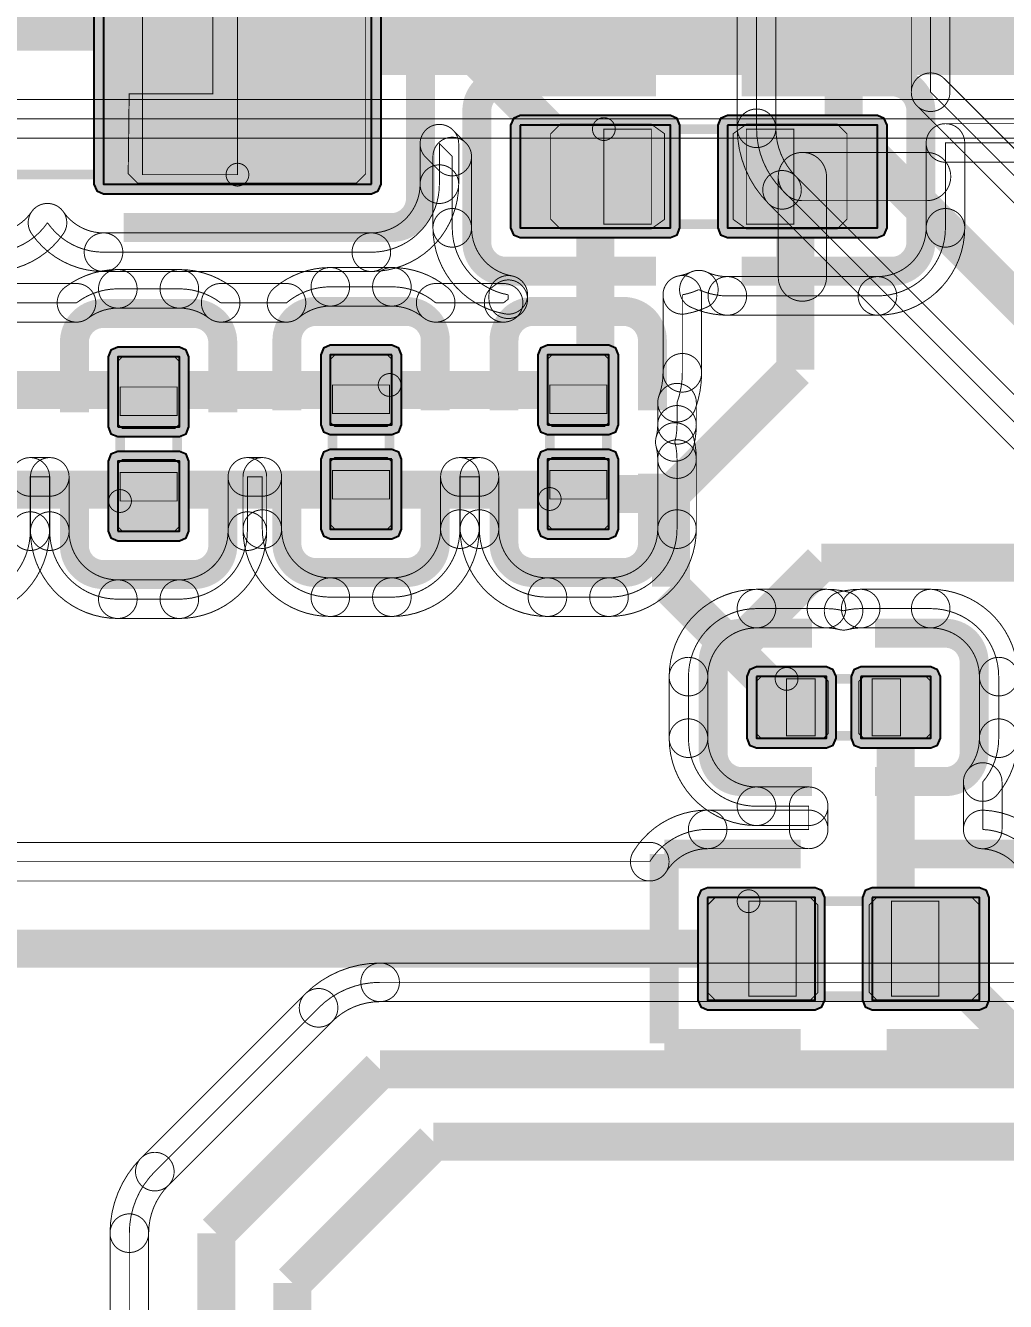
# Model space of a CAD drawing. Header units: millimetres. Extents: x -2.5 to 44.5, y -38.5 to 2.5.
# Drawn here: x 11.06 to 16.22, y -13.03 to -6.32 of the extents above; entities that cross this region are included whole.
import ezdxf

# ---------------------------------------------------------------- set-up
doc = ezdxf.new("R2010")
doc.units = ezdxf.units.MM
for name, color, linetype, true_color in [('Bottom Layer', 7, 'Continuous', 0x0000ff), ('Bottom Paste Mask Layer', 7, 'Continuous', 0x800000), ('Bottom Silkscreen Layer', 7, 'Continuous', 0x808000), ('Bottom Solder Mask Layer', 7, 'Continuous', 0xff00ff), ('Component Marking Layer', 7, 'Continuous', 0x66ffcc), ('Component Shape Layer', 7, 'Continuous', 0x00cccc), ('Inner2', 7, 'Continuous', 0x70dbfa), ('Pin Soldering Layer', 7, 'Continuous', 0xcc9999), ('Top Layer', 7, 'Continuous', 0xff0000)]:
    doc.layers.add(name, color=color, linetype=linetype, true_color=true_color)

msp = doc.modelspace()

# ---------------------------------------------------------------- hatches: boundary and pattern name
at = {"layer": 'Bottom Layer'}
for points in [[(12.881, -7.152), (12.881, -5.802), (11.471, -5.802), (11.471, -7.152)], [(13.6649, -6.842), (13.6649, -7.382), (14.455, -7.382), (14.455, -6.842)], [(14.7551, -6.842), (14.7551, -7.382), (15.5452, -7.382), (15.5452, -6.842)], [(12.989, -8.0505), (12.665, -8.0505), (12.665, -8.4189), (12.989, -8.4189)], [(13.808, -8.4189), (14.132, -8.4189), (14.132, -8.0505), (13.808, -8.0505)], [(11.5462, -8.4295), (11.8702, -8.4295), (11.8702, -8.0611), (11.5462, -8.0611)], [(11.5462, -8.9782), (11.8702, -8.9782), (11.8702, -8.6097), (11.5462, -8.6097)], [(12.989, -8.5991), (12.665, -8.5991), (12.665, -8.9676), (12.989, -8.9676)], [(13.808, -8.9676), (14.132, -8.9676), (14.132, -8.5991), (13.808, -8.5991)], [(14.9085, -9.744), (14.9085, -10.068), (15.2769, -10.068), (15.2769, -9.744)], [(15.4571, -9.744), (15.4571, -10.068), (15.8256, -10.068), (15.8256, -9.744)], [(14.6514, -10.906), (14.6514, -11.446), (15.217, -11.446), (15.217, -10.906)], [(15.517, -10.906), (15.517, -11.446), (16.0827, -11.446), (16.0827, -10.906)]]:
    msp.add_hatch(color=256, dxfattribs=at).paths.add_polyline_path(points)
at = {"layer": 'Bottom Paste Mask Layer'}
for points in [[(12.8511, -7.097), (12.8511, -5.817), (12.801, -5.767), (11.651, -5.767), (11.601, -5.817), (11.596, -6.227), (12.046, -6.227), (12.046, -6.677), (11.606, -6.677), (11.601, -7.097), (11.651, -7.147), (12.801, -7.147)], [(14.425, -7.337), (14.425, -6.887), (14.355, -6.837), (13.875, -6.837), (13.825, -6.887), (13.825, -7.337), (13.875, -7.387), (14.355, -7.387)], [(15.385, -7.337), (15.385, -6.887), (15.335, -6.837), (14.855, -6.837), (14.785, -6.887), (14.785, -7.337), (14.855, -7.387), (15.335, -7.387)], [(12.965, -8.428), (12.689, -8.428), (12.665, -8.404), (12.665, -8.0746), (12.689, -8.0506), (12.965, -8.0506), (12.989, -8.0746), (12.989, -8.404)], [(13.832, -8.428), (14.108, -8.428), (14.132, -8.404), (14.132, -8.0746), (14.108, -8.0506), (13.832, -8.0506), (13.808, -8.0746), (13.808, -8.404)], [(11.5702, -8.4386), (11.8462, -8.4386), (11.8702, -8.4146), (11.8702, -8.0852), (11.8462, -8.0612), (11.5702, -8.0612), (11.5462, -8.0852), (11.5462, -8.4146)], [(12.965, -8.59), (12.689, -8.59), (12.665, -8.614), (12.665, -8.9435), (12.689, -8.9675), (12.965, -8.9675), (12.989, -8.9435), (12.989, -8.614)], [(13.832, -8.59), (14.108, -8.59), (14.132, -8.614), (14.132, -8.9435), (14.108, -8.9675), (13.832, -8.9675), (13.808, -8.9435), (13.808, -8.614)], [(11.5702, -8.6006), (11.8462, -8.6006), (11.8702, -8.6246), (11.8702, -8.9541), (11.8462, -8.9781), (11.5702, -8.9781), (11.5462, -8.9541), (11.5462, -8.6246)], [(15.286, -9.768), (15.286, -10.044), (15.262, -10.068), (14.9326, -10.068), (14.9086, -10.044), (14.9086, -9.768), (14.9326, -9.744), (15.262, -9.744)], [(15.448, -9.768), (15.448, -10.044), (15.472, -10.068), (15.8015, -10.068), (15.8255, -10.044), (15.8255, -9.768), (15.8015, -9.744), (15.472, -9.744)], [(15.232, -10.946), (15.232, -11.406), (15.192, -11.446), (14.6914, -11.446), (14.6514, -11.406), (14.6514, -10.946), (14.6914, -10.906), (15.192, -10.906)], [(15.502, -10.946), (15.502, -11.406), (15.542, -11.446), (16.0427, -11.446), (16.0827, -11.406), (16.0827, -10.946), (16.0427, -10.906), (15.542, -10.906)]]:
    msp.add_hatch(color=256, dxfattribs=at).paths.add_polyline_path(points)
at = {"layer": 'Bottom Solder Mask Layer'}
for points in [[(12.9318, -7.152), (12.9318, -5.802), (12.9169, -5.7661), (12.881, -5.7512), (11.471, -5.7512), (11.4351, -5.7661), (11.4202, -5.802), (11.4202, -7.152), (11.4351, -7.1879), (11.471, -7.2028), (12.881, -7.2028), (12.9169, -7.1879)], [(13.6141, -6.842), (13.6141, -7.382), (13.629, -7.4179), (13.6649, -7.4328), (14.455, -7.4328), (14.4909, -7.4179), (14.5058, -7.382), (14.5058, -6.842), (14.4909, -6.8061), (14.455, -6.7912), (13.6649, -6.7912), (13.629, -6.8061)], [(14.7043, -6.842), (14.7043, -7.382), (14.7191, -7.4179), (14.7551, -7.4328), (15.5452, -7.4328), (15.5811, -7.4179), (15.596, -7.382), (15.596, -6.842), (15.5811, -6.8061), (15.5452, -6.7912), (14.7551, -6.7912), (14.7191, -6.8061)], [(11.5462, -8.4803), (11.8702, -8.4803), (11.9061, -8.4654), (11.921, -8.4295), (11.921, -8.0611), (11.9061, -8.0252), (11.8702, -8.0103), (11.5462, -8.0103), (11.5102, -8.0252), (11.4954, -8.0611), (11.4954, -8.4295), (11.5102, -8.4654)], [(12.989, -7.9997), (12.665, -7.9997), (12.6291, -8.0146), (12.6142, -8.0505), (12.6142, -8.4189), (12.6291, -8.4548), (12.665, -8.4697), (12.989, -8.4697), (13.0249, -8.4548), (13.0398, -8.4189), (13.0398, -8.0505), (13.0249, -8.0146)], [(13.808, -8.4697), (14.132, -8.4697), (14.168, -8.4548), (14.1828, -8.4189), (14.1828, -8.0505), (14.168, -8.0146), (14.132, -7.9997), (13.808, -7.9997), (13.7721, -8.0146), (13.7572, -8.0505), (13.7572, -8.4189), (13.7721, -8.4548)], [(11.5462, -9.029), (11.8702, -9.029), (11.9061, -9.0141), (11.921, -8.9782), (11.921, -8.6097), (11.9061, -8.5738), (11.8702, -8.5589), (11.5462, -8.5589), (11.5102, -8.5738), (11.4954, -8.6097), (11.4954, -8.9782), (11.5102, -9.0141)], [(12.989, -8.5483), (12.665, -8.5483), (12.6291, -8.5632), (12.6142, -8.5991), (12.6142, -8.9676), (12.6291, -9.0035), (12.665, -9.0184), (12.989, -9.0184), (13.0249, -9.0035), (13.0398, -8.9676), (13.0398, -8.5991), (13.0249, -8.5632)], [(13.808, -9.0184), (14.132, -9.0184), (14.168, -9.0035), (14.1828, -8.9676), (14.1828, -8.5991), (14.168, -8.5632), (14.132, -8.5483), (13.808, -8.5483), (13.7721, -8.5632), (13.7572, -8.5991), (13.7572, -8.9676), (13.7721, -9.0035)], [(14.8577, -9.744), (14.8577, -10.068), (14.8726, -10.1039), (14.9085, -10.1188), (15.2769, -10.1188), (15.3128, -10.1039), (15.3277, -10.068), (15.3277, -9.744), (15.3128, -9.7081), (15.2769, -9.6932), (14.9085, -9.6932), (14.8726, -9.7081)], [(15.4063, -9.744), (15.4063, -10.068), (15.4212, -10.1039), (15.4571, -10.1188), (15.8256, -10.1188), (15.8615, -10.1039), (15.8764, -10.068), (15.8764, -9.744), (15.8615, -9.7081), (15.8256, -9.6932), (15.4571, -9.6932), (15.4212, -9.7081)], [(14.6006, -10.906), (14.6006, -11.446), (14.6155, -11.4819), (14.6514, -11.4968), (15.217, -11.4968), (15.253, -11.4819), (15.2678, -11.446), (15.2678, -10.906), (15.253, -10.8701), (15.217, -10.8552), (14.6514, -10.8552), (14.6155, -10.8701)], [(15.4662, -10.906), (15.4662, -11.446), (15.4811, -11.4819), (15.517, -11.4968), (16.0827, -11.4968), (16.1186, -11.4819), (16.1335, -11.446), (16.1335, -10.906), (16.1186, -10.8701), (16.0827, -10.8552), (15.517, -10.8552), (15.4811, -10.8701)]]:
    msp.add_hatch(color=256, dxfattribs=at).paths.add_polyline_path(points)
at = {"layer": 'Component Marking Layer'}
for points in [[(14.045, -6.862, 1), (14.165, -6.862, 1)], [(12.1161, -7.1021, 1), (12.236, -7.1021, 1)], [(12.9172, -8.209, 1), (13.0371, -8.209, 1)], [(11.4981, -8.8196, 1), (11.618, -8.8196, 1)], [(13.7599, -8.809, 1), (13.8799, -8.809, 1)], [(15.0071, -9.7559, 1), (15.127, -9.7559, 1)], [(14.807, -10.926, 1), (14.927, -10.926, 1)]]:
    msp.add_hatch(color=256, dxfattribs=at).paths.add_polyline_path(points)
at = {"layer": 'Pin Soldering Layer'}
for points in [[(12.176, -7.102), (12.176, -5.852), (11.676, -5.852), (11.676, -7.102)], [(14.105, -6.862), (14.105, -7.362), (14.355, -7.362), (14.355, -6.862)], [(15.105, -6.862), (15.105, -7.362), (14.855, -7.362), (14.855, -6.862)], [(11.5581, -8.2196), (11.8582, -8.2196), (11.8582, -8.3696), (11.5581, -8.3696)], [(12.977, -8.209), (12.677, -8.209), (12.677, -8.359), (12.977, -8.359)], [(13.82, -8.209), (14.12, -8.209), (14.12, -8.359), (13.82, -8.359)], [(12.977, -8.809), (12.677, -8.809), (12.677, -8.659), (12.977, -8.659)], [(13.82, -8.809), (14.12, -8.809), (14.12, -8.659), (13.82, -8.659)], [(11.5581, -8.8196), (11.8582, -8.8196), (11.8582, -8.6696), (11.5581, -8.6696)], [(15.067, -9.756), (15.067, -10.056), (15.217, -10.056), (15.217, -9.756)], [(15.667, -9.756), (15.667, -10.056), (15.517, -10.056), (15.517, -9.756)], [(15.1181, -11.4261), (15.1181, -10.926), (14.8681, -10.926), (14.8681, -11.4261)], [(15.6185, -10.926), (15.6185, -11.4261), (15.8685, -11.4261), (15.8685, -10.926)]]:
    msp.add_hatch(color=256, dxfattribs=at).paths.add_polyline_path(points)

# ---------------------------------------------------------------- linework, layer by layer
at = {"layer": 'Bottom Layer'}
for points in [[(12.881, -7.152), (12.881, -5.802), (11.471, -5.802), (11.471, -7.152)], [(13.6649, -6.842), (13.6649, -7.382), (14.455, -7.382), (14.455, -6.842)], [(14.7551, -6.842), (14.7551, -7.382), (15.5452, -7.382), (15.5452, -6.842)], [(12.989, -8.0505), (12.665, -8.0505), (12.665, -8.4189), (12.989, -8.4189)], [(13.808, -8.4189), (14.132, -8.4189), (14.132, -8.0505), (13.808, -8.0505)], [(11.5462, -8.4295), (11.8702, -8.4295), (11.8702, -8.0611), (11.5462, -8.0611)], [(11.5462, -8.9782), (11.8702, -8.9782), (11.8702, -8.6097), (11.5462, -8.6097)], [(12.989, -8.5991), (12.665, -8.5991), (12.665, -8.9676), (12.989, -8.9676)], [(13.808, -8.9676), (14.132, -8.9676), (14.132, -8.5991), (13.808, -8.5991)], [(14.9085, -9.744), (14.9085, -10.068), (15.2769, -10.068), (15.2769, -9.744)], [(15.4571, -9.744), (15.4571, -10.068), (15.8256, -10.068), (15.8256, -9.744)], [(14.6514, -10.906), (14.6514, -11.446), (15.217, -11.446), (15.217, -10.906)], [(15.517, -10.906), (15.517, -11.446), (16.0827, -11.446), (16.0827, -10.906)]]:
    msp.add_lwpolyline(points, close=True, dxfattribs=at)
at = {"layer": 'Bottom Layer', "const_width": 0.2}
for points in [[(12.176, -6.477), (13.4249, -6.477)], [(14.0599, -7.112), (13.4249, -6.477)], [(13.4249, -6.477), (19.3086, -6.477)], [(14.0599, -7.112), (14.0599, -8.1448)], [(15.113, -7.1491), (15.1501, -7.112)], [(15.113, -8.128), (15.113, -7.1491)], [(14.0599, -8.1448), (13.97, -8.2347)], [(14.4577, -8.7833), (15.113, -8.128)], [(4.9724, -8.2347), (12.827, -8.2347)], [(13.97, -8.2347), (12.827, -8.2347)], [(4.8366, -8.7592), (13.9459, -8.7592)], [(13.9459, -8.7592), (13.97, -8.7833)], [(13.97, -8.7833), (14.4577, -8.7833)], [(14.4577, -9.271), (14.4577, -8.7833)], [(15.2502, -9.144), (14.7904, -9.6038)], [(16.9977, -9.144), (15.2502, -9.144)], [(14.7904, -9.6038), (14.4577, -9.271)], [(15.0927, -9.906), (14.7904, -9.6038)], [(15.6414, -9.906), (15.6414, -11.0175)], [(15.6414, -11.0175), (15.7998, -11.176)], [(14.9342, -11.176), (10.287, -11.176)], [(15.7998, -11.176), (16.3681, -11.7443)]]:
    msp.add_lwpolyline(points, dxfattribs=at)
at = {"layer": 'Bottom Layer', "const_width": 0.00508}
for points in [[(13.3408, -7.152, -1), (13.1376, -7.152), (13.1376, -6.9391, -1), (13.3408, -6.9391)], [(13.1673, -7.011, -1), (13.311, -6.8673), (13.3786, -6.9349, -1), (13.2349, -7.0786)], [(16.0049, -7.382, -1), (15.8017, -7.382), (15.8017, -6.9352, -1), (16.0049, -6.9352)], [(15.9033, -7.0368, -1), (15.9033, -6.8336), (16.4557, -6.8336, -1), (16.4557, -7.0368)], [(13.2052, -7.0067, -1), (13.4084, -7.0067), (13.4084, -7.382, -1), (13.2052, -7.382)], [(15.1501, -7.239, -1), (15.1501, -6.985), (15.8042, -6.985, -1), (15.8042, -7.239)], [(15.0231, -7.112, -1), (15.2771, -7.112), (15.2771, -7.6411, -1), (15.0231, -7.6411)], [(13.3408, -7.152, -0.414214), (12.881, -7.6118, -1), (12.881, -7.4086, 0.414214), (13.1376, -7.152, -1)], [(11.2597, -7.4127, -0.246808), (10.881, -7.6118, -1), (10.881, -7.4086, 0.246808), (11.0923, -7.2975, -1)], [(11.471, -7.6118, -0.246808), (11.0923, -7.4127, -1), (11.2597, -7.2975, 0.246808), (11.471, -7.4086, -1)], [(13.5839, -7.8346, -0.363244), (13.2052, -7.382, -1), (13.4084, -7.382, 0.363244), (13.6197, -7.6345, -1)], [(16.0049, -7.382, -0.414214), (15.5452, -7.8418, -1), (15.5452, -7.6386, 0.414214), (15.8017, -7.382, -1)], [(11.471, -7.6118, -1), (11.471, -7.4086), (11.471, -7.4086, -1), (11.471, -7.6118)], [(11.471, -7.6118, -1), (11.471, -7.4086), (12.881, -7.4086, -1), (12.881, -7.6118)], [(12.881, -7.6118, -1), (12.881, -7.4086), (12.881, -7.4086, -1), (12.881, -7.6118)], [(12.3689, -7.6988, -0.176804), (12.665, -7.5907, -1), (12.665, -7.7939, 0.176804), (12.4998, -7.8543, -1)], [(12.665, -7.7939, -1), (12.665, -7.5907), (12.989, -7.5907, -1), (12.989, -7.7939)], [(12.989, -7.5907, -0.176804), (13.2852, -7.6988, -1), (13.1543, -7.8543, 0.176804), (12.989, -7.7939, -1)], [(11.2669, -7.6958, -0.16463), (11.5462, -7.6013, -1), (11.5462, -7.8045, 0.16463), (11.3904, -7.8573, -1)], [(11.5462, -7.8045, -1), (11.5462, -7.6013), (11.8702, -7.6013, -1), (11.8702, -7.8045)], [(11.8702, -7.6013, -0.16463), (12.1494, -7.6958, -1), (12.026, -7.8573, 0.16463), (11.8702, -7.8045, -1)], [(13.5119, -7.6988, -0.021597), (13.5433, -7.6746, -1), (13.6603, -7.8407, 0.021597), (13.6428, -7.8543, -1)], [(13.5002, -7.7346, -1), (13.7034, -7.7346), (13.7034, -7.7577, -1), (13.5002, -7.7577)], [(14.6476, -7.7995, -0.063883), (14.536, -7.8346, -1), (14.5002, -7.6345, 0.063883), (14.5625, -7.615, -1)], [(14.6197, -8.1448, -1), (14.4165, -8.1448), (14.4165, -7.7346, -1), (14.6197, -7.7346)], [(14.7551, -7.8418, -0.108489), (14.5625, -7.7995, -1), (14.6476, -7.615, 0.108489), (14.7551, -7.6386, -1)], [(14.7551, -7.8418, -1), (14.7551, -7.6386), (14.7551, -7.6386, -1), (14.7551, -7.8418)], [(14.7551, -7.8418, -1), (14.7551, -7.6386), (15.5452, -7.6386, -1), (15.5452, -7.8418)], [(15.5452, -7.8418, -1), (15.5452, -7.6386), (15.5452, -7.6386, -1), (15.5452, -7.8418)], [(10.9447, -7.8782, -1), (10.9447, -7.675), (11.3287, -7.675, -1), (11.3287, -7.8782)], [(12.0877, -7.8782, -1), (12.0877, -7.675), (12.4343, -7.675, -1), (12.4343, -7.8782)], [(13.2197, -7.8782, -1), (13.2197, -7.675), (13.5773, -7.675, -1), (13.5773, -7.8782)], [(14.6197, -8.1448, -0.087946), (14.5856, -8.3372, -1), (14.3948, -8.2673, 0.087946), (14.4165, -8.1448, -1)], [(14.6197, -8.1448, -1), (14.4165, -8.1448), (14.4165, -8.1448, -1), (14.6197, -8.1448)], [(14.5918, -8.4189, -1), (14.3886, -8.4189), (14.3886, -8.3023, -1), (14.5918, -8.3023)], [(14.5918, -8.4189, -0.063668), (14.577, -8.5346, -1), (14.3803, -8.4835, 0.063668), (14.3886, -8.4189, -1)], [(14.577, -8.4835, -0.063668), (14.5918, -8.5991, -1), (14.3886, -8.5991, 0.063668), (14.3803, -8.5346, -1)], [(14.5918, -8.9676, -1), (14.3886, -8.9676), (14.3886, -8.5991, -1), (14.5918, -8.5991)], [(14.3886, -8.5991, -1), (14.5918, -8.5991), (14.5918, -8.5991, -1), (14.3886, -8.5991)], [(11.1869, -8.9782, -1), (10.9837, -8.9782), (10.9837, -8.6928, -1), (11.1869, -8.6928)], [(11.0853, -8.7944, -1), (11.0853, -8.5912), (11.188, -8.5912, -1), (11.188, -8.7944)], [(11.0864, -8.6928, -1), (11.2896, -8.6928), (11.2896, -8.9782, -1), (11.0864, -8.9782)], [(12.3299, -8.9782, -1), (12.1267, -8.9782), (12.1267, -8.6928, -1), (12.3299, -8.6928)], [(12.2283, -8.7944, -1), (12.2283, -8.5912), (12.3069, -8.5912, -1), (12.3069, -8.7944)], [(12.2053, -8.6928, -1), (12.4085, -8.6928), (12.4085, -8.9676, -1), (12.2053, -8.9676)], [(13.4488, -8.9676, -1), (13.2456, -8.9676), (13.2456, -8.6928, -1), (13.4488, -8.6928)], [(13.3472, -8.7944, -1), (13.3472, -8.5912), (13.4499, -8.5912, -1), (13.4499, -8.7944)], [(13.3483, -8.6928, -1), (13.5515, -8.6928), (13.5515, -8.9676, -1), (13.3483, -8.9676)], [(12.2053, -8.9676, -1), (12.4085, -8.9676), (12.4085, -8.9676, -1), (12.2053, -8.9676)], [(12.665, -9.4273, -0.414214), (12.2053, -8.9676, -1), (12.4085, -8.9676, 0.414214), (12.665, -9.2241, -1)], [(13.4488, -8.9676, -0.414214), (12.989, -9.4273, -1), (12.989, -9.2241, 0.414214), (13.2456, -8.9676, -1)], [(13.3483, -8.9676, -1), (13.5515, -8.9676), (13.5515, -8.9676, -1), (13.3483, -8.9676)], [(13.808, -9.4273, -0.414214), (13.3483, -8.9676, -1), (13.5515, -8.9676, 0.414214), (13.808, -9.2241, -1)], [(14.5918, -8.9676, -0.414214), (14.132, -9.4273, -1), (14.132, -9.2241, 0.414214), (14.3886, -8.9676, -1)], [(11.1869, -8.9782, -0.414214), (10.7272, -9.4379, -1), (10.7272, -9.2347, 0.414214), (10.9837, -8.9782, -1)], [(11.0864, -8.9782, -1), (11.2896, -8.9782), (11.2896, -8.9782, -1), (11.0864, -8.9782)], [(11.5462, -9.4379, -0.414214), (11.0864, -8.9782, -1), (11.2896, -8.9782, 0.414214), (11.5462, -9.2347, -1)], [(12.3299, -8.9782, -0.414214), (11.8702, -9.4379, -1), (11.8702, -9.2347, 0.414214), (12.1267, -8.9782, -1)], [(11.5462, -9.4379, -1), (11.5462, -9.2347), (11.8702, -9.2347, -1), (11.8702, -9.4379)], [(12.665, -9.4273, -1), (12.665, -9.2241), (12.989, -9.2241, -1), (12.989, -9.4273)], [(13.808, -9.4273, -1), (13.808, -9.2241), (14.132, -9.2241, -1), (14.132, -9.4273)], [(14.4488, -9.744, -0.414214), (14.9085, -9.2843, -1), (14.9085, -9.4875, 0.414214), (14.652, -9.744, -1)], [(14.9085, -9.4875, -1), (14.9085, -9.2843), (15.2769, -9.2843, -1), (15.2769, -9.4875)], [(14.9085, -9.4875, -1), (14.9085, -9.2843), (14.9085, -9.2843, -1), (14.9085, -9.4875)], [(15.2769, -9.2843, -0.063668), (15.3926, -9.2991, -1), (15.3415, -9.4957, 0.063668), (15.2769, -9.4875, -1)], [(15.3415, -9.2991, -0.063668), (15.4571, -9.2843, -1), (15.4571, -9.4875, 0.063668), (15.3926, -9.4957, -1)], [(15.4571, -9.4875, -1), (15.4571, -9.2843), (15.8256, -9.2843, -1), (15.8256, -9.4875)], [(15.4571, -9.4875, -1), (15.4571, -9.2843), (15.4571, -9.2843, -1), (15.4571, -9.4875)], [(15.8256, -9.2843, -0.414214), (16.2853, -9.744, -1), (16.0821, -9.744, 0.414214), (15.8256, -9.4875, -1)], [(14.4488, -9.744, -1), (14.652, -9.744), (14.652, -10.068, -1), (14.4488, -10.068)], [(16.2853, -10.068, -1), (16.0821, -10.068), (16.0821, -9.744, -1), (16.2853, -9.744)], [(14.9085, -10.5278, -0.414214), (14.4488, -10.068, -1), (14.652, -10.068, 0.414214), (14.9085, -10.3246, -1)], [(16.2853, -10.068, -0.176804), (16.1772, -10.3642, -1), (16.0218, -10.2333, 0.176804), (16.0821, -10.068, -1)], [(16.2011, -10.5483, -1), (15.9979, -10.5483), (15.9979, -10.2987, -1), (16.2011, -10.2987)], [(14.9085, -10.5278, -1), (14.9085, -10.3246), (15.1832, -10.3246, -1), (15.1832, -10.5278)], [(15.0816, -10.4262, -1), (15.2848, -10.4262), (15.2848, -10.5479, -1), (15.0816, -10.5479)], [(14.2602, -10.6645, -0.260061), (14.6514, -10.4463, -1), (14.6514, -10.6495, 0.260061), (14.4331, -10.7713, -1)], [(14.6514, -10.6495, -1), (14.6514, -10.4463), (15.1832, -10.4463, -1), (15.1832, -10.6495)], [(16.1043, -10.4468, -0.400523), (16.5424, -10.906, -1), (16.3392, -10.906, 0.400523), (16.0947, -10.6498, -1)], [(10.287, -10.8195, -1), (10.287, -10.6163), (14.3466, -10.6163, -1), (14.3466, -10.8195)]]:
    msp.add_lwpolyline(points, format="xyb", close=True, dxfattribs=at)
for points in [[(10.7272, -9.3363, 0.414214), (11.0853, -8.9782), (11.0853, -8.6928), (11.188, -8.6928), (11.188, -8.9782), (11.188, -8.9782, 0.414214), (11.5462, -9.3363), (11.8702, -9.3363, 0.414214), (12.2283, -8.9782), (12.2283, -8.6928), (12.3069, -8.6928), (12.3069, -8.9676), (12.3069, -8.9676, 0.414214), (12.665, -9.3257), (12.989, -9.3257, 0.414214), (13.3472, -8.9676), (13.3472, -8.6928), (13.4499, -8.6928), (13.4499, -8.9676), (13.4499, -8.9676, 0.414214), (13.808, -9.3257), (14.132, -9.3257, 0.414214), (14.4902, -8.9676), (14.4902, -8.5991), (14.4902, -8.5991, 0.063668), (14.4786, -8.509, 0.063668), (14.4902, -8.4189), (14.4902, -8.3023, 0.087946), (14.5181, -8.1448), (14.5181, -8.1448), (14.5181, -7.7346, 0.063883), (14.605, -7.7072, 0.108489), (14.7551, -7.7402), (14.7551, -7.7402), (15.5452, -7.7402), (15.5452, -7.7402, 0.414214), (15.9033, -7.382), (15.9033, -6.9352), (16.4557, -6.9352, 0.010333)], [(10.881, -7.5102, 0.246808), (11.176, -7.3551, 0.246808), (11.471, -7.5102), (11.471, -7.5102), (12.881, -7.5102), (12.881, -7.5102, 0.414214), (13.2392, -7.152), (13.2392, -6.9391), (13.3068, -7.0067), (13.3068, -7.382, 0.363244), (13.6018, -7.7346), (13.6018, -7.7577, 0.021597), (13.5773, -7.7766), (13.2197, -7.7766, 0.176804), (12.989, -7.6923), (12.665, -7.6923, 0.176804), (12.4343, -7.7766), (12.0877, -7.7766, 0.16463), (11.8702, -7.7029), (11.5462, -7.7029, 0.16463), (11.3287, -7.7766), (10.9447, -7.7766, 0.16463)], [(16.4408, -10.906, 0.400523), (16.0995, -10.5483), (16.0995, -10.2987, 0.176804), (16.1837, -10.068), (16.1837, -9.744, 0.414214), (15.8256, -9.3859), (15.4571, -9.3859), (15.4571, -9.3859, 0.063668), (15.367, -9.3974, 0.063668), (15.2769, -9.3859), (14.9085, -9.3859), (14.9085, -9.3859, 0.414214), (14.5504, -9.744), (14.5504, -10.068, 0.414214), (14.9085, -10.4262), (15.1832, -10.4262), (15.1832, -10.5479), (14.6514, -10.5479, 0.260061), (14.3466, -10.7179), (10.287, -10.7179)]]:
    msp.add_lwpolyline(points, format="xyb", dxfattribs=at)
at = {"layer": 'Bottom Paste Mask Layer', "const_width": 0.00508}
for points in [[(12.8511, -7.097), (12.8511, -5.817), (12.801, -5.767), (11.651, -5.767), (11.601, -5.817), (11.596, -6.227), (12.046, -6.227), (12.046, -6.677), (11.606, -6.677), (11.601, -7.097), (11.651, -7.147), (12.801, -7.147)], [(12.8511, -7.097), (12.8511, -5.817), (12.801, -5.767), (11.651, -5.767), (11.601, -5.817), (11.596, -6.227), (12.046, -6.227), (12.046, -6.677), (11.606, -6.677), (11.601, -7.097), (11.651, -7.147), (12.801, -7.147)], [(14.425, -7.337), (14.425, -6.887), (14.355, -6.837), (13.875, -6.837), (13.825, -6.887), (13.825, -7.337), (13.875, -7.387), (14.355, -7.387)], [(14.425, -7.337), (14.425, -6.887), (14.355, -6.837), (13.875, -6.837), (13.825, -6.887), (13.825, -7.337), (13.875, -7.387), (14.355, -7.387)], [(15.385, -7.337), (15.385, -6.887), (15.335, -6.837), (14.855, -6.837), (14.785, -6.887), (14.785, -7.337), (14.855, -7.387), (15.335, -7.387)], [(15.385, -7.337), (15.385, -6.887), (15.335, -6.837), (14.855, -6.837), (14.785, -6.887), (14.785, -7.337), (14.855, -7.387), (15.335, -7.387)], [(12.965, -8.428), (12.689, -8.428), (12.665, -8.404), (12.665, -8.0746), (12.689, -8.0506), (12.965, -8.0506), (12.989, -8.0746), (12.989, -8.404)], [(12.965, -8.428), (12.689, -8.428), (12.665, -8.404), (12.665, -8.0746), (12.689, -8.0506), (12.965, -8.0506), (12.989, -8.0746), (12.989, -8.404)], [(13.832, -8.428), (14.108, -8.428), (14.132, -8.404), (14.132, -8.0746), (14.108, -8.0506), (13.832, -8.0506), (13.808, -8.0746), (13.808, -8.404)], [(13.832, -8.428), (14.108, -8.428), (14.132, -8.404), (14.132, -8.0746), (14.108, -8.0506), (13.832, -8.0506), (13.808, -8.0746), (13.808, -8.404)], [(11.5702, -8.4386), (11.8462, -8.4386), (11.8702, -8.4146), (11.8702, -8.0852), (11.8462, -8.0612), (11.5702, -8.0612), (11.5462, -8.0852), (11.5462, -8.4146)], [(11.5702, -8.4386), (11.8462, -8.4386), (11.8702, -8.4146), (11.8702, -8.0852), (11.8462, -8.0612), (11.5702, -8.0612), (11.5462, -8.0852), (11.5462, -8.4146)], [(12.965, -8.59), (12.689, -8.59), (12.665, -8.614), (12.665, -8.9435), (12.689, -8.9675), (12.965, -8.9675), (12.989, -8.9435), (12.989, -8.614)], [(12.965, -8.59), (12.689, -8.59), (12.665, -8.614), (12.665, -8.9435), (12.689, -8.9675), (12.965, -8.9675), (12.989, -8.9435), (12.989, -8.614)], [(13.832, -8.59), (14.108, -8.59), (14.132, -8.614), (14.132, -8.9435), (14.108, -8.9675), (13.832, -8.9675), (13.808, -8.9435), (13.808, -8.614)], [(13.832, -8.59), (14.108, -8.59), (14.132, -8.614), (14.132, -8.9435), (14.108, -8.9675), (13.832, -8.9675), (13.808, -8.9435), (13.808, -8.614)], [(11.5702, -8.6006), (11.8462, -8.6006), (11.8702, -8.6246), (11.8702, -8.9541), (11.8462, -8.9781), (11.5702, -8.9781), (11.5462, -8.9541), (11.5462, -8.6246)], [(11.5702, -8.6006), (11.8462, -8.6006), (11.8702, -8.6246), (11.8702, -8.9541), (11.8462, -8.9781), (11.5702, -8.9781), (11.5462, -8.9541), (11.5462, -8.6246)], [(15.286, -9.768), (15.286, -10.044), (15.262, -10.068), (14.9326, -10.068), (14.9086, -10.044), (14.9086, -9.768), (14.9326, -9.744), (15.262, -9.744)], [(15.286, -9.768), (15.286, -10.044), (15.262, -10.068), (14.9326, -10.068), (14.9086, -10.044), (14.9086, -9.768), (14.9326, -9.744), (15.262, -9.744)], [(15.448, -9.768), (15.448, -10.044), (15.472, -10.068), (15.8015, -10.068), (15.8255, -10.044), (15.8255, -9.768), (15.8015, -9.744), (15.472, -9.744)], [(15.448, -9.768), (15.448, -10.044), (15.472, -10.068), (15.8015, -10.068), (15.8255, -10.044), (15.8255, -9.768), (15.8015, -9.744), (15.472, -9.744)], [(15.232, -10.946), (15.232, -11.406), (15.192, -11.446), (14.6914, -11.446), (14.6514, -11.406), (14.6514, -10.946), (14.6914, -10.906), (15.192, -10.906)], [(15.232, -10.946), (15.232, -11.406), (15.192, -11.446), (14.6914, -11.446), (14.6514, -11.406), (14.6514, -10.946), (14.6914, -10.906), (15.192, -10.906)], [(15.502, -10.946), (15.502, -11.406), (15.542, -11.446), (16.0427, -11.446), (16.0827, -11.406), (16.0827, -10.946), (16.0427, -10.906), (15.542, -10.906)], [(15.502, -10.946), (15.502, -11.406), (15.542, -11.446), (16.0427, -11.446), (16.0827, -11.406), (16.0827, -10.946), (16.0427, -10.906), (15.542, -10.906)]]:
    msp.add_lwpolyline(points, close=True, dxfattribs=at)
at = {"layer": 'Bottom Silkscreen Layer', "const_width": 0.1524}
for points in [[(13.1396, -7.2282), (13.1396, -5.7258)], [(13.1396, -7.2282), (13.1396, -5.7258)], [(14.3788, -6.6134), (13.5887, -6.6134)], [(14.3788, -6.6134), (13.5887, -6.6134)], [(14.8312, -6.6134), (15.6213, -6.6134)], [(14.8312, -6.6134), (15.6213, -6.6134)], [(13.4363, -6.7658), (13.4363, -7.4582)], [(13.4363, -6.7658), (13.4363, -7.4582)], [(15.7737, -6.7658), (15.7737, -7.4582)], [(15.7737, -6.7658), (15.7737, -7.4582)], [(11.5772, -7.3806), (12.9872, -7.3806)], [(11.5772, -7.3806), (12.9872, -7.3806)], [(13.5887, -7.6106), (14.3788, -7.6106)], [(13.5887, -7.6106), (14.3788, -7.6106)], [(15.6213, -7.6106), (14.8312, -7.6106)], [(15.6213, -7.6106), (14.8312, -7.6106)], [(11.47, -7.8326), (11.9464, -7.8326)], [(11.47, -7.8326), (11.9464, -7.8326)], [(13.0652, -7.822), (12.5888, -7.822)], [(13.0652, -7.822), (12.5888, -7.822)], [(13.7318, -7.822), (14.2082, -7.822)], [(13.7318, -7.822), (14.2082, -7.822)], [(11.3176, -8.3534), (11.3176, -7.985)], [(11.3176, -8.3534), (11.3176, -7.985)], [(12.0988, -7.985), (12.0988, -8.3534)], [(12.0988, -7.985), (12.0988, -8.3534)], [(12.4364, -7.9744), (12.4364, -8.3428)], [(12.4364, -7.9744), (12.4364, -8.3428)], [(13.2176, -8.3428), (13.2176, -7.9744)], [(13.2176, -8.3428), (13.2176, -7.9744)], [(13.5794, -8.3428), (13.5794, -7.9744)], [(13.5794, -8.3428), (13.5794, -7.9744)], [(14.3606, -7.9744), (14.3606, -8.3428)], [(14.3606, -7.9744), (14.3606, -8.3428)], [(11.3176, -8.6858), (11.3176, -9.0543)], [(11.3176, -8.6858), (11.3176, -9.0543)], [(12.0988, -9.0543), (12.0988, -8.6858)], [(12.0988, -9.0543), (12.0988, -8.6858)], [(12.4364, -9.0437), (12.4364, -8.6752)], [(12.4364, -9.0437), (12.4364, -8.6752)], [(13.2176, -8.6752), (13.2176, -9.0437)], [(13.2176, -8.6752), (13.2176, -9.0437)], [(13.5794, -8.6752), (13.5794, -9.0437)], [(13.5794, -8.6752), (13.5794, -9.0437)], [(14.3606, -9.0437), (14.3606, -8.6752)], [(14.3606, -9.0437), (14.3606, -8.6752)], [(11.47, -9.2067), (11.9464, -9.2067)], [(11.47, -9.2067), (11.9464, -9.2067)], [(13.0652, -9.1961), (12.5888, -9.1961)], [(13.0652, -9.1961), (12.5888, -9.1961)], [(13.7318, -9.1961), (14.2082, -9.1961)], [(13.7318, -9.1961), (14.2082, -9.1961)], [(15.2008, -9.5154), (14.8324, -9.5154)], [(15.2008, -9.5154), (14.8324, -9.5154)], [(15.5332, -9.5154), (15.9017, -9.5154)], [(15.5332, -9.5154), (15.9017, -9.5154)], [(14.68, -9.6678), (14.68, -10.1442)], [(14.68, -9.6678), (14.68, -10.1442)], [(16.0541, -9.6678), (16.0541, -10.1442)], [(16.0541, -9.6678), (16.0541, -10.1442)], [(14.8324, -10.2966), (15.2008, -10.2966)], [(14.8324, -10.2966), (15.2008, -10.2966)], [(15.9017, -10.2966), (15.5332, -10.2966)], [(15.9017, -10.2966), (15.5332, -10.2966)], [(15.1408, -10.6774), (14.4228, -10.6774)], [(14.4228, -10.6774), (14.4228, -11.6746)], [(15.1408, -10.6774), (14.4228, -10.6774)], [(14.4228, -10.6774), (14.4228, -11.6746)], [(15.5932, -10.6774), (16.3113, -10.6774)], [(15.5932, -10.6774), (16.3113, -10.6774)], [(14.4228, -11.6746), (15.1408, -11.6746)], [(14.4228, -11.6746), (15.1408, -11.6746)], [(16.3113, -11.6746), (15.5932, -11.6746)], [(16.3113, -11.6746), (15.5932, -11.6746)]]:
    msp.add_lwpolyline(points, dxfattribs=at)
for points in [[(13.5887, -6.6134, 0.414214), (13.4363, -6.7658)], [(13.5887, -6.6134, 0.414214), (13.4363, -6.7658)], [(15.6213, -6.6134, -0.414214), (15.7737, -6.7658)], [(15.6213, -6.6134, -0.414214), (15.7737, -6.7658)], [(12.9872, -7.3806, 0.414214), (13.1396, -7.2282)], [(12.9872, -7.3806, 0.414214), (13.1396, -7.2282)], [(13.4363, -7.4582, 0.414214), (13.5887, -7.6106)], [(13.4363, -7.4582, 0.414214), (13.5887, -7.6106)], [(15.7737, -7.4582, -0.414214), (15.6213, -7.6106)], [(15.7737, -7.4582, -0.414214), (15.6213, -7.6106)], [(11.3176, -7.985, -0.414214), (11.47, -7.8326)], [(11.3176, -7.985, -0.414214), (11.47, -7.8326)], [(11.9464, -7.8326, -0.414214), (12.0988, -7.985)], [(11.9464, -7.8326, -0.414214), (12.0988, -7.985)], [(12.5888, -7.822, 0.414214), (12.4364, -7.9744)], [(12.5888, -7.822, 0.414214), (12.4364, -7.9744)], [(13.2176, -7.9744, 0.414214), (13.0652, -7.822)], [(13.2176, -7.9744, 0.414214), (13.0652, -7.822)], [(13.5794, -7.9744, -0.414214), (13.7318, -7.822)], [(13.5794, -7.9744, -0.414214), (13.7318, -7.822)], [(14.2082, -7.822, -0.414214), (14.3606, -7.9744)], [(14.2082, -7.822, -0.414214), (14.3606, -7.9744)], [(11.3176, -9.0543, 0.414214), (11.47, -9.2067)], [(11.3176, -9.0543, 0.414214), (11.47, -9.2067)], [(11.9464, -9.2067, 0.414214), (12.0988, -9.0543)], [(11.9464, -9.2067, 0.414214), (12.0988, -9.0543)], [(12.5888, -9.1961, -0.414214), (12.4364, -9.0437)], [(12.5888, -9.1961, -0.414214), (12.4364, -9.0437)], [(13.2176, -9.0437, -0.414214), (13.0652, -9.1961)], [(13.2176, -9.0437, -0.414214), (13.0652, -9.1961)], [(13.5794, -9.0437, 0.414214), (13.7318, -9.1961)], [(13.5794, -9.0437, 0.414214), (13.7318, -9.1961)], [(14.2082, -9.1961, 0.414214), (14.3606, -9.0437)], [(14.2082, -9.1961, 0.414214), (14.3606, -9.0437)], [(14.8324, -9.5154, 0.414214), (14.68, -9.6678)], [(14.8324, -9.5154, 0.414214), (14.68, -9.6678)], [(15.9017, -9.5154, -0.414214), (16.0541, -9.6678)], [(15.9017, -9.5154, -0.414214), (16.0541, -9.6678)], [(14.68, -10.1442, 0.414214), (14.8324, -10.2966)], [(14.68, -10.1442, 0.414214), (14.8324, -10.2966)], [(16.0541, -10.1442, -0.414214), (15.9017, -10.2966)], [(16.0541, -10.1442, -0.414214), (15.9017, -10.2966)]]:
    msp.add_lwpolyline(points, format="xyb", dxfattribs=at)
at = {"layer": 'Bottom Solder Mask Layer'}
for points in [[(12.9318, -7.152), (12.9318, -5.802), (12.9169, -5.7661), (12.881, -5.7512), (11.471, -5.7512), (11.4351, -5.7661), (11.4202, -5.802), (11.4202, -7.152), (11.4351, -7.1879), (11.471, -7.2028), (12.881, -7.2028), (12.9169, -7.1879)], [(13.6141, -6.842), (13.6141, -7.382), (13.629, -7.4179), (13.6649, -7.4328), (14.455, -7.4328), (14.4909, -7.4179), (14.5058, -7.382), (14.5058, -6.842), (14.4909, -6.8061), (14.455, -6.7912), (13.6649, -6.7912), (13.629, -6.8061)], [(14.7043, -6.842), (14.7043, -7.382), (14.7191, -7.4179), (14.7551, -7.4328), (15.5452, -7.4328), (15.5811, -7.4179), (15.596, -7.382), (15.596, -6.842), (15.5811, -6.8061), (15.5452, -6.7912), (14.7551, -6.7912), (14.7191, -6.8061)], [(11.5462, -8.4803), (11.8702, -8.4803), (11.9061, -8.4654), (11.921, -8.4295), (11.921, -8.0611), (11.9061, -8.0252), (11.8702, -8.0103), (11.5462, -8.0103), (11.5102, -8.0252), (11.4954, -8.0611), (11.4954, -8.4295), (11.5102, -8.4654)], [(12.989, -7.9997), (12.665, -7.9997), (12.6291, -8.0146), (12.6142, -8.0505), (12.6142, -8.4189), (12.6291, -8.4548), (12.665, -8.4697), (12.989, -8.4697), (13.0249, -8.4548), (13.0398, -8.4189), (13.0398, -8.0505), (13.0249, -8.0146)], [(13.808, -8.4697), (14.132, -8.4697), (14.168, -8.4548), (14.1828, -8.4189), (14.1828, -8.0505), (14.168, -8.0146), (14.132, -7.9997), (13.808, -7.9997), (13.7721, -8.0146), (13.7572, -8.0505), (13.7572, -8.4189), (13.7721, -8.4548)], [(11.5462, -9.029), (11.8702, -9.029), (11.9061, -9.0141), (11.921, -8.9782), (11.921, -8.6097), (11.9061, -8.5738), (11.8702, -8.5589), (11.5462, -8.5589), (11.5102, -8.5738), (11.4954, -8.6097), (11.4954, -8.9782), (11.5102, -9.0141)], [(12.989, -8.5483), (12.665, -8.5483), (12.6291, -8.5632), (12.6142, -8.5991), (12.6142, -8.9676), (12.6291, -9.0035), (12.665, -9.0184), (12.989, -9.0184), (13.0249, -9.0035), (13.0398, -8.9676), (13.0398, -8.5991), (13.0249, -8.5632)], [(13.808, -9.0184), (14.132, -9.0184), (14.168, -9.0035), (14.1828, -8.9676), (14.1828, -8.5991), (14.168, -8.5632), (14.132, -8.5483), (13.808, -8.5483), (13.7721, -8.5632), (13.7572, -8.5991), (13.7572, -8.9676), (13.7721, -9.0035)], [(14.8577, -9.744), (14.8577, -10.068), (14.8726, -10.1039), (14.9085, -10.1188), (15.2769, -10.1188), (15.3128, -10.1039), (15.3277, -10.068), (15.3277, -9.744), (15.3128, -9.7081), (15.2769, -9.6932), (14.9085, -9.6932), (14.8726, -9.7081)], [(15.4063, -9.744), (15.4063, -10.068), (15.4212, -10.1039), (15.4571, -10.1188), (15.8256, -10.1188), (15.8615, -10.1039), (15.8764, -10.068), (15.8764, -9.744), (15.8615, -9.7081), (15.8256, -9.6932), (15.4571, -9.6932), (15.4212, -9.7081)], [(14.6006, -10.906), (14.6006, -11.446), (14.6155, -11.4819), (14.6514, -11.4968), (15.217, -11.4968), (15.253, -11.4819), (15.2678, -11.446), (15.2678, -10.906), (15.253, -10.8701), (15.217, -10.8552), (14.6514, -10.8552), (14.6155, -10.8701)], [(15.4662, -10.906), (15.4662, -11.446), (15.4811, -11.4819), (15.517, -11.4968), (16.0827, -11.4968), (16.1186, -11.4819), (16.1335, -11.446), (16.1335, -10.906), (16.1186, -10.8701), (16.0827, -10.8552), (15.517, -10.8552), (15.4811, -10.8701)]]:
    msp.add_lwpolyline(points, close=True, dxfattribs=at)
at = {"layer": 'Component Marking Layer', "const_width": 0.00508}
for points in [[(14.045, -6.862, 1), (14.165, -6.862, 1)], [(12.1161, -7.1021, 1), (12.236, -7.1021, 1)], [(12.9172, -8.209, 1), (13.0371, -8.209, 1)], [(11.4981, -8.8196, 1), (11.618, -8.8196, 1)], [(13.7599, -8.809, 1), (13.8799, -8.809, 1)], [(15.0071, -9.7559, 1), (15.127, -9.7559, 1)], [(14.807, -10.926, 1), (14.927, -10.926, 1)]]:
    msp.add_lwpolyline(points, format="xyb", close=True, dxfattribs=at)
at = {"layer": 'Component Shape Layer', "const_width": 0.0508}
for points in [[(12.176, -7.102), (12.176, -5.852), (10.176, -5.852), (10.176, -7.102)], [(12.176, -7.102), (12.176, -5.852), (10.176, -5.852), (10.176, -7.102)], [(14.105, -6.862), (14.105, -7.362), (15.105, -7.362), (15.105, -6.862)], [(14.105, -6.862), (14.105, -7.362), (15.105, -7.362), (15.105, -6.862)], [(12.977, -8.209), (12.677, -8.209), (12.677, -8.809), (12.977, -8.809)], [(12.977, -8.209), (12.677, -8.209), (12.677, -8.809), (12.977, -8.809)], [(13.82, -8.809), (14.12, -8.809), (14.12, -8.209), (13.82, -8.209)], [(13.82, -8.809), (14.12, -8.809), (14.12, -8.209), (13.82, -8.209)], [(11.5581, -8.8196), (11.8582, -8.8196), (11.8582, -8.2196), (11.5581, -8.2196)], [(11.5581, -8.8196), (11.8582, -8.8196), (11.8582, -8.2196), (11.5581, -8.2196)], [(15.067, -9.756), (15.067, -10.056), (15.667, -10.056), (15.667, -9.756)], [(15.067, -9.756), (15.067, -10.056), (15.667, -10.056), (15.667, -9.756)], [(14.867, -10.926), (14.867, -11.426), (15.867, -11.426), (15.867, -10.926)], [(14.867, -10.926), (14.867, -11.426), (15.867, -11.426), (15.867, -10.926)]]:
    msp.add_lwpolyline(points, close=True, dxfattribs=at)
at = {"layer": 'Inner2', "const_width": 0.2}
for points in [[(16.637, -6.35), (4.064, -6.35)], [(12.065, -12.6731), (12.9271, -11.811)], [(12.9271, -11.811), (17.526, -11.811)], [(12.465, -12.935), (13.208, -12.192)], [(13.208, -12.192), (17.145, -12.192)], [(12.065, -16.637), (12.065, -12.6731)], [(12.465, -17.5647), (12.465, -12.935)]]:
    msp.add_lwpolyline(points, dxfattribs=at)
at = {"layer": 'Inner2', "const_width": 0.00508}
for points in [[(4.4639, -6.9098, -1), (4.4639, -6.7066), (16.4473, -6.7066, -1), (16.4473, -6.9098)], [(12.5313, -11.4152, -0.198912), (12.9271, -11.2513, -1), (12.9271, -11.4545, 0.198912), (12.675, -11.5589, -1)], [(12.9271, -11.4545, -1), (12.9271, -11.2513), (17.1261, -11.2513, -1), (17.1261, -11.4545)], [(12.9271, -11.4545, -1), (12.9271, -11.2513), (12.9271, -11.2513, -1), (12.9271, -11.4545)], [(11.8129, -12.421, -1), (11.6692, -12.2773), (12.5313, -11.4152, -1), (12.675, -11.5589)], [(12.675, -11.5589, -1), (12.5313, -11.4152), (12.5313, -11.4152, -1), (12.675, -11.5589)], [(11.5053, -12.6731, -0.198912), (11.6692, -12.2773, -1), (11.8129, -12.421, 0.198912), (11.7085, -12.6731, -1)], [(11.8129, -12.421, -1), (11.6692, -12.2773), (11.6692, -12.2773, -1), (11.8129, -12.421)], [(11.5053, -12.6731, -1), (11.7085, -12.6731), (11.7085, -12.6731, -1), (11.5053, -12.6731)], [(11.5053, -12.6731, -1), (11.7085, -12.6731), (11.7085, -13.8962, -1), (11.5053, -13.8962)]]:
    msp.add_lwpolyline(points, format="xyb", close=True, dxfattribs=at)
msp.add_lwpolyline([(4.4639, -6.8082), (16.4473, -6.8082), (18.6973, -9.0582, 0.18316), (18.877, -9.45, 0.332026), (18.4419, -10.033, 0.181366), (18.5919, -10.4329), (18.5919, -10.8069, 0.298769), (18.034, -10.4409, 0.414214), (17.4259, -11.049, 0.066231), (17.4471, -11.208, 0.147917), (17.1261, -11.3529), (12.9271, -11.3529), (12.9271, -11.3529, 0.198912), (12.6031, -11.4871), (12.6031, -11.4871), (11.7411, -12.3491), (11.7411, -12.3491, 0.198912), (11.6069, -12.6731), (11.6069, -12.6731), (11.6069, -13.8962, 0.073905)], format="xyb", dxfattribs=at)
at = {"layer": 'Pin Soldering Layer', "const_width": 0.00508}
for points in [[(12.176, -7.102), (12.176, -5.852), (11.676, -5.852), (11.676, -7.102)], [(12.176, -7.102), (12.176, -5.852), (11.676, -5.852), (11.676, -7.102)], [(14.105, -6.862), (14.105, -7.362), (14.355, -7.362), (14.355, -6.862)], [(14.105, -6.862), (14.105, -7.362), (14.355, -7.362), (14.355, -6.862)], [(15.105, -6.862), (15.105, -7.362), (14.855, -7.362), (14.855, -6.862)], [(15.105, -6.862), (15.105, -7.362), (14.855, -7.362), (14.855, -6.862)], [(11.5581, -8.2196), (11.8582, -8.2196), (11.8582, -8.3696), (11.5581, -8.3696)], [(11.5581, -8.2196), (11.8582, -8.2196), (11.8582, -8.3696), (11.5581, -8.3696)], [(12.977, -8.209), (12.677, -8.209), (12.677, -8.359), (12.977, -8.359)], [(12.977, -8.209), (12.677, -8.209), (12.677, -8.359), (12.977, -8.359)], [(13.82, -8.209), (14.12, -8.209), (14.12, -8.359), (13.82, -8.359)], [(13.82, -8.209), (14.12, -8.209), (14.12, -8.359), (13.82, -8.359)], [(12.977, -8.809), (12.677, -8.809), (12.677, -8.659), (12.977, -8.659)], [(12.977, -8.809), (12.677, -8.809), (12.677, -8.659), (12.977, -8.659)], [(13.82, -8.809), (14.12, -8.809), (14.12, -8.659), (13.82, -8.659)], [(13.82, -8.809), (14.12, -8.809), (14.12, -8.659), (13.82, -8.659)], [(11.5581, -8.8196), (11.8582, -8.8196), (11.8582, -8.6696), (11.5581, -8.6696)], [(11.5581, -8.8196), (11.8582, -8.8196), (11.8582, -8.6696), (11.5581, -8.6696)], [(15.067, -9.756), (15.067, -10.056), (15.217, -10.056), (15.217, -9.756)], [(15.067, -9.756), (15.067, -10.056), (15.217, -10.056), (15.217, -9.756)], [(15.667, -9.756), (15.667, -10.056), (15.517, -10.056), (15.517, -9.756)], [(15.667, -9.756), (15.667, -10.056), (15.517, -10.056), (15.517, -9.756)], [(15.1181, -11.4261), (15.1181, -10.926), (14.8681, -10.926), (14.8681, -11.4261)], [(15.1181, -11.4261), (15.1181, -10.926), (14.8681, -10.926), (14.8681, -11.4261)], [(15.6185, -10.926), (15.6185, -11.4261), (15.8685, -11.4261), (15.8685, -10.926)], [(15.6185, -10.926), (15.6185, -11.4261), (15.8685, -11.4261), (15.8685, -10.926)]]:
    msp.add_lwpolyline(points, close=True, dxfattribs=at)
at = {"layer": 'Top Layer', "const_width": 0.2}
for points in [[(15.367, -6.858), (15.367, -4.8744)], [(16.891, -8.382), (15.367, -6.858)]]:
    msp.add_lwpolyline(points, dxfattribs=at)
at = {"layer": 'Top Layer', "const_width": 0.00508}
for points in [[(14.8073, -5.9466, -1), (15.0105, -5.9466), (15.0105, -6.858, -1), (14.8073, -6.858)], [(15.9268, -6.6682, -1), (15.7236, -6.6682), (15.7236, -5.9622, -1), (15.9268, -5.9622)], [(17.0808, -7.9239), (15.8252, -6.6682), (15.8252, -5.9622, 0.046035), (15.8829, -5.9306, 0.149219), (16.0829, -5.9917), (16.6829, -5.9917, 0.149326), (16.883, -5.9305, 0.149326), (17.0832, -5.9917), (17.5358, -5.9917), (18.3451, -6.801), (18.3451, -6.801, 0.198912), (18.669, -6.9352), (18.669, -6.9352), (27.1153, -6.9352), (27.4087, -7.2285, 0.022396), (27.3051, -7.2239, 0.299529), (26.2414, -7.9239)], [(15.7533, -6.7401, -1), (15.897, -6.5964), (17.1526, -7.852, -1), (17.009, -7.9957)], [(14.8073, -6.858, -1), (15.0105, -6.858), (15.0105, -6.858, -1), (14.8073, -6.858)], [(14.9712, -7.2538, -0.198912), (14.8073, -6.858, -1), (15.0105, -6.858, 0.198912), (15.1149, -7.1101, -1)], [(14.9712, -7.2538, -1), (15.1149, -7.1101), (15.1149, -7.1101, -1), (14.9712, -7.2538)], [(14.9712, -7.2538, -1), (15.1149, -7.1101), (16.6389, -8.6341, -1), (16.4952, -8.7778)]]:
    msp.add_lwpolyline(points, format="xyb", close=True, dxfattribs=at)
msp.add_lwpolyline([(14.9089, -5.9466), (14.9089, -6.858), (14.9089, -6.858, 0.198912), (15.0431, -7.182), (15.0431, -7.182), (16.5671, -8.706, 0.198912), (16.891, -8.8402), (16.891, -8.8402), (18.7222, -8.8402, 0.073905), (18.6959, -9.017, 0.200718), (18.877, -9.45, 0.332026), (18.4419, -10.033, 0.414214), (19.05, -10.6412, 0.414214), (19.6582, -10.033, 0.200718), (19.4771, -9.6, 0.332026), (19.9122, -9.017, 0.073905), (19.8859, -8.8402), (26.2414, -8.8402, 0.299529)], format="xyb", dxfattribs=at)

doc.saveas('drawing.dxf')
